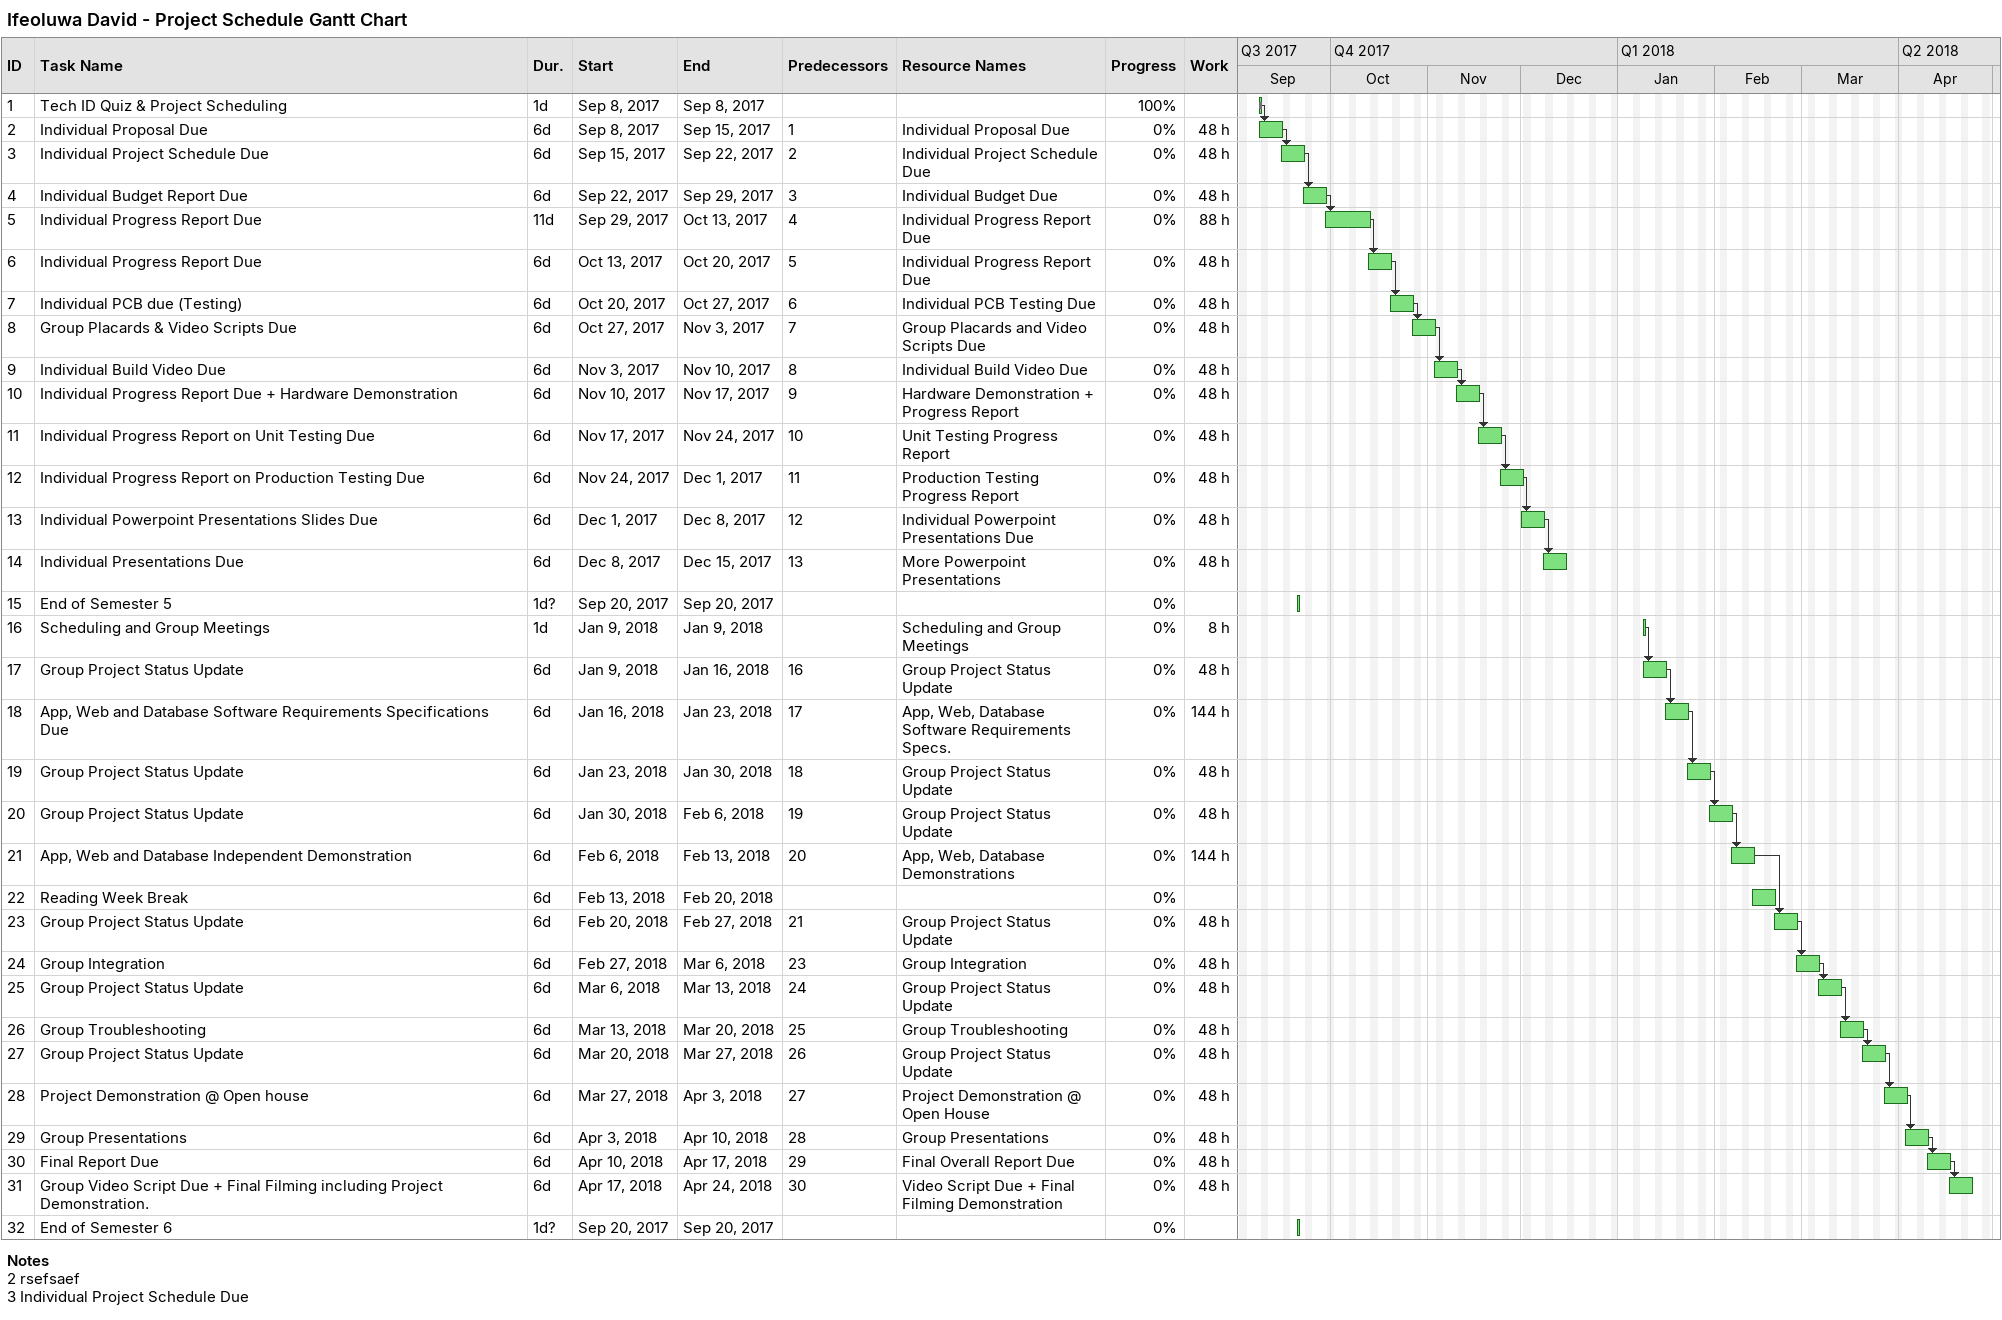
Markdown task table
Ifeoluwa David - Project Schedule Gantt Chart

| ID | Task | Duration | Start | Finish | Predecessors | Resources | % complete | Work (h) |
|---|---|---|---|---|---|---|---|---|
| 1 | Tech ID Quiz & Project Scheduling | 1d | 2017-09-08 | 2017-09-08 |  |  | 100 |  |
| 2 | Individual Proposal Due | 6d | 2017-09-08 | 2017-09-15 | 1 | Individual Proposal Due | 0 | 48 |
| 3 | Individual Project Schedule Due | 6d | 2017-09-15 | 2017-09-22 | 2 | Individual Project Schedule Due | 0 | 48 |
| 4 | Individual Budget Report Due | 6d | 2017-09-22 | 2017-09-29 | 3 | Individual Budget Due | 0 | 48 |
| 5 | Individual Progress Report Due | 11d | 2017-09-29 | 2017-10-13 | 4 | Individual Progress Report Due | 0 | 88 |
| 6 | Individual Progress Report Due | 6d | 2017-10-13 | 2017-10-20 | 5 | Individual Progress Report Due | 0 | 48 |
| 7 | Individual PCB due (Testing) | 6d | 2017-10-20 | 2017-10-27 | 6 | Individual PCB Testing Due | 0 | 48 |
| 8 | Group Placards & Video Scripts Due | 6d | 2017-10-27 | 2017-11-03 | 7 | Group Placards and Video Scripts Due | 0 | 48 |
| 9 | Individual Build Video Due | 6d | 2017-11-03 | 2017-11-10 | 8 | Individual Build Video Due | 0 | 48 |
| 10 | Individual Progress Report Due + Hardware Demonstration | 6d | 2017-11-10 | 2017-11-17 | 9 | Hardware Demonstration + Progress Report | 0 | 48 |
| 11 | Individual Progress Report on Unit Testing Due | 6d | 2017-11-17 | 2017-11-24 | 10 | Unit Testing Progress Report | 0 | 48 |
| 12 | Individual Progress Report on Production Testing Due | 6d | 2017-11-24 | 2017-12-01 | 11 | Production Testing Progress Report | 0 | 48 |
| 13 | Individual Powerpoint Presentations Slides Due | 6d | 2017-12-01 | 2017-12-08 | 12 | Individual Powerpoint Presentations Due | 0 | 48 |
| 14 | Individual Presentations Due | 6d | 2017-12-08 | 2017-12-15 | 13 | More Powerpoint Presentations | 0 | 48 |
| 15 | End of Semester 5 | 1d? | 2017-09-20 | 2017-09-20 |  |  | 0 |  |
| 16 | Scheduling and Group Meetings | 1d | 2018-01-09 | 2018-01-09 |  | Scheduling and Group Meetings | 0 | 8 |
| 17 | Group Project Status Update | 6d | 2018-01-09 | 2018-01-16 | 16 | Group Project Status Update | 0 | 48 |
| 18 | App, Web and Database Software Requirements Specifications Due | 6d | 2018-01-16 | 2018-01-23 | 17 | App, Web, Database Software Requirements Specs. | 0 | 144 |
| 19 | Group Project Status Update | 6d | 2018-01-23 | 2018-01-30 | 18 | Group Project Status Update | 0 | 48 |
| 20 | Group Project Status Update | 6d | 2018-01-30 | 2018-02-06 | 19 | Group Project Status Update | 0 | 48 |
| 21 | App, Web and Database Independent Demonstration | 6d | 2018-02-06 | 2018-02-13 | 20 | App, Web, Database Demonstrations | 0 | 144 |
| 22 | Reading Week Break | 6d | 2018-02-13 | 2018-02-20 |  |  | 0 |  |
| 23 | Group Project Status Update | 6d | 2018-02-20 | 2018-02-27 | 21 | Group Project Status Update | 0 | 48 |
| 24 | Group Integration | 6d | 2018-02-27 | 2018-03-06 | 23 | Group Integration | 0 | 48 |
| 25 | Group Project Status Update | 6d | 2018-03-06 | 2018-03-13 | 24 | Group Project Status Update | 0 | 48 |
| 26 | Group Troubleshooting | 6d | 2018-03-13 | 2018-03-20 | 25 | Group Troubleshooting | 0 | 48 |
| 27 | Group Project Status Update | 6d | 2018-03-20 | 2018-03-27 | 26 | Group Project Status Update | 0 | 48 |
| 28 | Project Demonstration @ Open house | 6d | 2018-03-27 | 2018-04-03 | 27 | Project Demonstration @ Open House | 0 | 48 |
| 29 | Group Presentations | 6d | 2018-04-03 | 2018-04-10 | 28 | Group Presentations | 0 | 48 |
| 30 | Final Report Due | 6d | 2018-04-10 | 2018-04-17 | 29 | Final Overall Report Due | 0 | 48 |
| 31 | Group Video Script Due + Final Filming including Project Demonstration. | 6d | 2018-04-17 | 2018-04-24 | 30 | Video Script Due + Final Filming Demonstration | 0 | 48 |
| 32 | End of Semester 6 | 1d? | 2017-09-20 | 2017-09-20 |  |  | 0 |  |

Notes
- 2: rsefsaef
- 3: Individual Project Schedule Due
